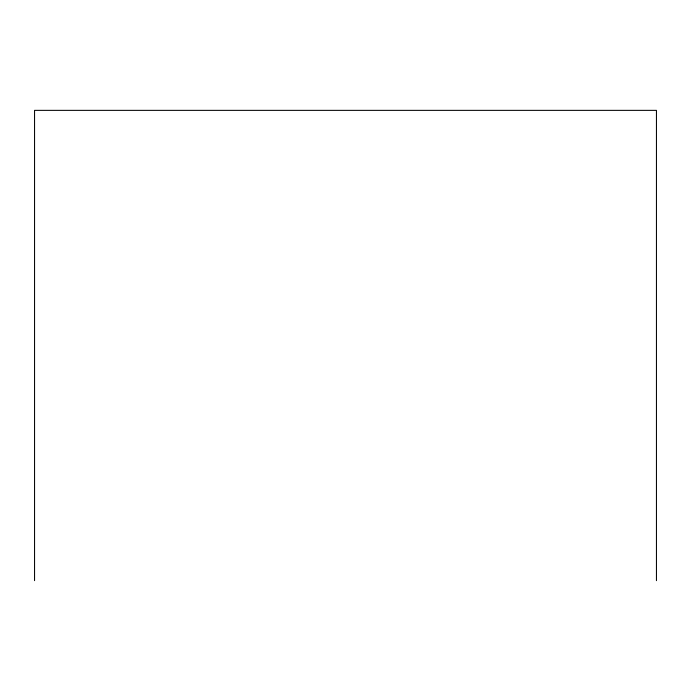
<?xml version="1.0" encoding="UTF-8"?>
<svg xmlns="http://www.w3.org/2000/svg" width="691" height="691" viewBox="0 0 691 691"><rect width="100%" height="100%" fill="white"/><g stroke="black" fill="none" stroke-linecap="round" stroke-linejoin="round"><path stroke-width="1.04" d="M656.45 580.639L656.45 110.361L34.55 110.361L34.55 580.639"/></g></svg>
